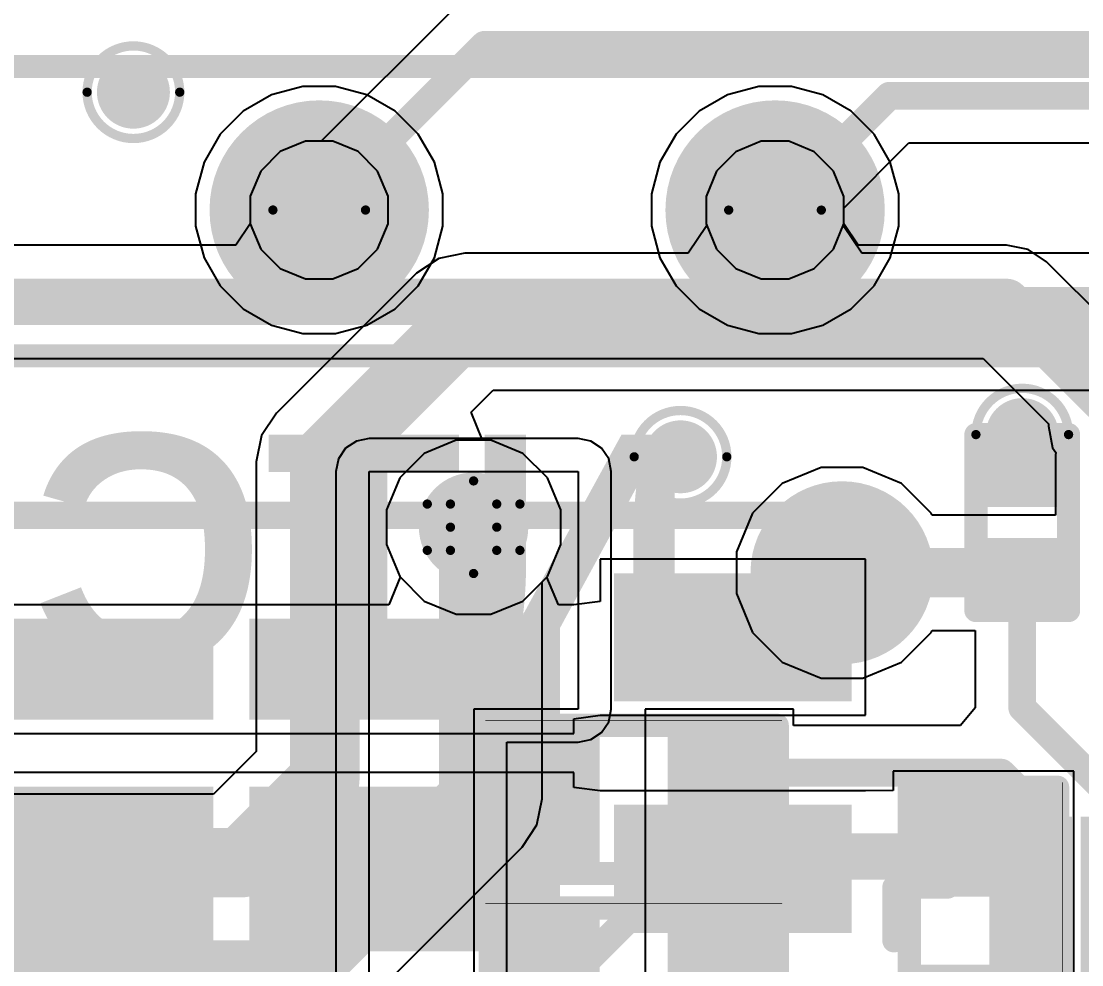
# Model space of a CAD drawing. Header units: inches. Extents: x -10 to 344, y -7 to 75.
# Drawn here: x 46.62 to 52.44, y 10.62 to 15.79 of the extents above; entities that cross this region are included whole.
import ezdxf

# ---------------------------------------------------------------- set-up
doc = ezdxf.new("R2010")
doc.units = ezdxf.units.IN
for name, color, linetype in [('Bottom Layer', 5, 'Continuous'), ('Bottom Overlay', 54, 'Continuous'), ('Bottom Paste', 16, 'Continuous'), ('Bottom Solder', 6, 'Continuous'), ('Drill Drawing', 1, 'Continuous'), ('Mid Layer 1', 16, 'Continuous'), ('Mid Layer 2', 76, 'Continuous'), ('Top Layer', 1, 'Continuous'), ('Top Overlay', 2, 'Continuous'), ('Top Paste', 8, 'Continuous'), ('Top Solder', 216, 'Continuous'), ('Via Holes', 16, 'Continuous')]:
    doc.layers.add(name, color=color, linetype=linetype)
doc.styles.add('Arial_Bold', font='', dxfattribs={"height": 0.2})
doc.styles.get('Arial_Bold').set_extended_font_data('Arial', bold=True)

# ---------------------------------------------------------------- blocks, each defined once
blk = doc.blocks.new('R___0402_B_16')
at = {"layer": 'Bottom Layer'}
for points in [[(-0.2413, 0.3175), (-0.2413, -0.3175), (-0.6985, -0.3175), (-0.6985, 0.3175)], [(0.6985, 0.3175), (0.6985, -0.3175), (0.2413, -0.3175), (0.2413, 0.3175)]]:
    blk.add_hatch(color=5, dxfattribs=at).paths.add_polyline_path(points)
at = {"layer": 'Bottom Paste'}
for points in [[(-0.2413, 0.3175), (-0.2413, -0.3175), (-0.6985, -0.3175), (-0.6985, 0.3175)], [(0.6985, 0.3175), (0.6985, -0.3175), (0.2413, -0.3175), (0.2413, 0.3175)]]:
    blk.add_hatch(color=16, dxfattribs=at).paths.add_polyline_path(points)
at = {"layer": 'Bottom Solder'}
for points in [[(-0.1863, 0.3725), (-0.1863, -0.3725), (-0.7535, -0.3725), (-0.7535, 0.3725)], [(0.7535, 0.3725), (0.7535, -0.3725), (0.1863, -0.3725), (0.1863, 0.3725)]]:
    blk.add_hatch(color=6, dxfattribs=at).paths.add_polyline_path(points)
at = {"layer": 'Bottom Overlay'}
for points, const_width in [([(-0.7874, -0.4064), (-0.7874, 0.4064)], 0.127), ([(-0.7874, 0.4064), (0.7874, 0.4064)], 0.127), ([(0.7874, -0.4064), (0.7874, 0.4064)], 0.127), ([(-0.8128, 0.4318), (0.8128, 0.4318)], 0.00323), ([(-0.7874, -0.4064), (0.7874, -0.4064)], 0.127)]:
    blk.add_lwpolyline(points, dxfattribs=dict(at, const_width=const_width))
for points, const_width in [([(-0.8191, 0.4064, 1), (-0.7556, 0.4064, 1)], 0.0635), ([(-0.8191, 0.4064, 1), (-0.7556, 0.4064, 1)], 0.0635), ([(0.7556, 0.4064, 1), (0.8191, 0.4064, 1)], 0.0635), ([(0.7556, 0.4064, 1), (0.8191, 0.4064, 1)], 0.0635), ([(-0.8136, 0.4318, 1), (-0.812, 0.4318, 1)], 0.00161), ([(0.812, 0.4318, 1), (0.8136, 0.4318, 1)], 0.00161), ([(-0.8191, -0.4064, 1), (-0.7556, -0.4064, 1)], 0.0635), ([(-0.8191, -0.4064, 1), (-0.7556, -0.4064, 1)], 0.0635), ([(0.7556, -0.4064, 1), (0.8191, -0.4064, 1)], 0.0635), ([(0.7556, -0.4064, 1), (0.8191, -0.4064, 1)], 0.0635)]:
    blk.add_lwpolyline(points, format="xyb", close=True, dxfattribs=dict(at, const_width=const_width))
blk = doc.blocks.new('P____4_P___21')
at = {"layer": 'Top Layer'}
h = blk.add_hatch(color=1, dxfattribs=at)
edge = h.paths.add_edge_path()
edge.add_arc((-1.25, 0), 0.5, 0, 360)
h = blk.add_hatch(color=1, dxfattribs=at)
edge = h.paths.add_edge_path()
edge.add_arc((1.25, 0), 0.5, 0, 360)
at = {"layer": 'Top Paste'}
h = blk.add_hatch(color=8, dxfattribs=at)
edge = h.paths.add_edge_path()
edge.add_arc((-1.25, 0), 0.5, 0, 360)
h = blk.add_hatch(color=8, dxfattribs=at)
edge = h.paths.add_edge_path()
edge.add_arc((1.25, 0), 0.5, 0, 360)
at = {"layer": 'Top Solder'}
h = blk.add_hatch(color=216, dxfattribs=at)
edge = h.paths.add_edge_path()
edge.add_arc((-1.25, 0), 0.6016, 0, 360)
h = blk.add_hatch(color=216, dxfattribs=at)
edge = h.paths.add_edge_path()
edge.add_arc((1.25, 0), 0.6016, 0, 360)
at = {"layer": 'Top Overlay', "const_width": 0.127}
for points in [[(4.826, 0.8001), (-4.826, 0.8001)], [(4.826, -0.7868), (-4.826, -0.7868)]]:
    blk.add_lwpolyline(points, dxfattribs=at)
blk = doc.blocks.new('32_QFN__5_5__B_27')
at = {"layer": 'Bottom Layer'}
for points in [[(-1.625, 2.785), (-1.625, 2.085), (-1.875, 2.085), (-1.875, 2.785)], [(-1.125, 2.785), (-1.125, 2.085), (-1.375, 2.085), (-1.375, 2.785)], [(-0.625, 2.785), (-0.625, 2.085), (-0.875, 2.085), (-0.875, 2.785)], [(-0.125, 2.785), (-0.125, 2.085), (-0.375, 2.085), (-0.375, 2.785)], [(0.375, 2.785), (0.375, 2.085), (0.125, 2.085), (0.125, 2.785)], [(0.875, 2.785), (0.875, 2.085), (0.625, 2.085), (0.625, 2.785)], [(1.375, 2.785), (1.375, 2.085), (1.125, 2.085), (1.125, 2.785)], [(1.875, 2.785), (1.875, 2.085), (1.625, 2.085), (1.625, 2.785)], [(-2.785, 1.875), (-2.085, 1.875), (-2.085, 1.625), (-2.785, 1.625)], [(2.085, 1.875), (2.785, 1.875), (2.785, 1.625), (2.085, 1.625)], [(-1.725, 1.725), (1.725, 1.725), (1.725, -1.725), (-1.725, -1.725)], [(-2.785, 1.375), (-2.085, 1.375), (-2.085, 1.125), (-2.785, 1.125)], [(2.085, 1.375), (2.785, 1.375), (2.785, 1.125), (2.085, 1.125)], [(-2.785, 0.875), (-2.085, 0.875), (-2.085, 0.625), (-2.785, 0.625)], [(2.085, 0.875), (2.785, 0.875), (2.785, 0.625), (2.085, 0.625)], [(-2.785, 0.375), (-2.085, 0.375), (-2.085, 0.125), (-2.785, 0.125)], [(2.085, 0.375), (2.785, 0.375), (2.785, 0.125), (2.085, 0.125)], [(-2.785, -0.125), (-2.085, -0.125), (-2.085, -0.375), (-2.785, -0.375)], [(2.085, -0.125), (2.785, -0.125), (2.785, -0.375), (2.085, -0.375)], [(-2.785, -0.625), (-2.085, -0.625), (-2.085, -0.875), (-2.785, -0.875)], [(2.085, -0.625), (2.785, -0.625), (2.785, -0.875), (2.085, -0.875)], [(-2.785, -1.125), (-2.085, -1.125), (-2.085, -1.375), (-2.785, -1.375)], [(2.085, -1.125), (2.785, -1.125), (2.785, -1.375), (2.085, -1.375)], [(-2.785, -1.625), (-2.085, -1.625), (-2.085, -1.875), (-2.785, -1.875)], [(2.085, -1.625), (2.785, -1.625), (2.785, -1.875), (2.085, -1.875)], [(-1.625, -2.085), (-1.625, -2.785), (-1.875, -2.785), (-1.875, -2.085)], [(-1.125, -2.085), (-1.125, -2.785), (-1.375, -2.785), (-1.375, -2.085)], [(-0.625, -2.085), (-0.625, -2.785), (-0.875, -2.785), (-0.875, -2.085)], [(-0.125, -2.085), (-0.125, -2.785), (-0.375, -2.785), (-0.375, -2.085)], [(0.375, -2.085), (0.375, -2.785), (0.125, -2.785), (0.125, -2.085)], [(0.875, -2.085), (0.875, -2.785), (0.625, -2.785), (0.625, -2.085)], [(1.375, -2.085), (1.375, -2.785), (1.125, -2.785), (1.125, -2.085)], [(1.875, -2.085), (1.875, -2.785), (1.625, -2.785), (1.625, -2.085)]]:
    blk.add_hatch(color=5, dxfattribs=at).paths.add_polyline_path(points)
at = {"layer": 'Bottom Paste'}
for points in [[(-1.625, 2.785), (-1.625, 2.085), (-1.875, 2.085), (-1.875, 2.785)], [(-1.125, 2.785), (-1.125, 2.085), (-1.375, 2.085), (-1.375, 2.785)], [(-0.625, 2.785), (-0.625, 2.085), (-0.875, 2.085), (-0.875, 2.785)], [(-0.125, 2.785), (-0.125, 2.085), (-0.375, 2.085), (-0.375, 2.785)], [(0.375, 2.785), (0.375, 2.085), (0.125, 2.085), (0.125, 2.785)], [(0.875, 2.785), (0.875, 2.085), (0.625, 2.085), (0.625, 2.785)], [(1.375, 2.785), (1.375, 2.085), (1.125, 2.085), (1.125, 2.785)], [(1.875, 2.785), (1.875, 2.085), (1.625, 2.085), (1.625, 2.785)], [(-2.785, 1.875), (-2.085, 1.875), (-2.085, 1.625), (-2.785, 1.625)], [(2.085, 1.875), (2.785, 1.875), (2.785, 1.625), (2.085, 1.625)], [(-2.785, 1.375), (-2.085, 1.375), (-2.085, 1.125), (-2.785, 1.125)], [(2.085, 1.375), (2.785, 1.375), (2.785, 1.125), (2.085, 1.125)], [(-2.785, 0.875), (-2.085, 0.875), (-2.085, 0.625), (-2.785, 0.625)], [(2.085, 0.875), (2.785, 0.875), (2.785, 0.625), (2.085, 0.625)], [(-2.785, 0.375), (-2.085, 0.375), (-2.085, 0.125), (-2.785, 0.125)], [(2.085, 0.375), (2.785, 0.375), (2.785, 0.125), (2.085, 0.125)], [(-2.785, -0.125), (-2.085, -0.125), (-2.085, -0.375), (-2.785, -0.375)], [(2.085, -0.125), (2.785, -0.125), (2.785, -0.375), (2.085, -0.375)], [(-2.785, -0.625), (-2.085, -0.625), (-2.085, -0.875), (-2.785, -0.875)], [(2.085, -0.625), (2.785, -0.625), (2.785, -0.875), (2.085, -0.875)], [(-2.785, -1.125), (-2.085, -1.125), (-2.085, -1.375), (-2.785, -1.375)], [(2.085, -1.125), (2.785, -1.125), (2.785, -1.375), (2.085, -1.375)], [(-2.785, -1.625), (-2.085, -1.625), (-2.085, -1.875), (-2.785, -1.875)], [(2.085, -1.625), (2.785, -1.625), (2.785, -1.875), (2.085, -1.875)], [(-1.625, -2.085), (-1.625, -2.785), (-1.875, -2.785), (-1.875, -2.085)], [(-1.125, -2.085), (-1.125, -2.785), (-1.375, -2.785), (-1.375, -2.085)], [(-0.625, -2.085), (-0.625, -2.785), (-0.875, -2.785), (-0.875, -2.085)], [(-0.125, -2.085), (-0.125, -2.785), (-0.375, -2.785), (-0.375, -2.085)], [(0.375, -2.085), (0.375, -2.785), (0.125, -2.785), (0.125, -2.085)], [(0.875, -2.085), (0.875, -2.785), (0.625, -2.785), (0.625, -2.085)], [(1.375, -2.085), (1.375, -2.785), (1.125, -2.785), (1.125, -2.085)], [(1.875, -2.085), (1.875, -2.785), (1.625, -2.785), (1.625, -2.085)]]:
    blk.add_hatch(color=16, dxfattribs=at).paths.add_polyline_path(points)
at = {"layer": 'Bottom Solder'}
for points in [[(-1.5234, 2.8866), (-1.5234, 1.9834), (-1.9766, 1.9834), (-1.9766, 2.8866)], [(-1.0234, 2.8866), (-1.0234, 1.9834), (-1.4766, 1.9834), (-1.4766, 2.8866)], [(-0.5234, 2.8866), (-0.5234, 1.9834), (-0.9766, 1.9834), (-0.9766, 2.8866)], [(-0.0234, 2.8866), (-0.0234, 1.9834), (-0.4766, 1.9834), (-0.4766, 2.8866)], [(0.4766, 2.8866), (0.4766, 1.9834), (0.0234, 1.9834), (0.0234, 2.8866)], [(0.9766, 2.8866), (0.9766, 1.9834), (0.5234, 1.9834), (0.5234, 2.8866)], [(1.4766, 2.8866), (1.4766, 1.9834), (1.0234, 1.9834), (1.0234, 2.8866)], [(1.9766, 2.8866), (1.9766, 1.9834), (1.5234, 1.9834), (1.5234, 2.8866)], [(-2.8866, 1.9766), (-1.9834, 1.9766), (-1.9834, 1.5234), (-2.8866, 1.5234)], [(1.9834, 1.9766), (2.8866, 1.9766), (2.8866, 1.5234), (1.9834, 1.5234)], [(-1.8266, 1.8266), (1.8266, 1.8266), (1.8266, -1.8266), (-1.8266, -1.8266)], [(-2.8866, 1.4766), (-1.9834, 1.4766), (-1.9834, 1.0234), (-2.8866, 1.0234)], [(1.9834, 1.4766), (2.8866, 1.4766), (2.8866, 1.0234), (1.9834, 1.0234)], [(-2.8866, 0.9766), (-1.9834, 0.9766), (-1.9834, 0.5234), (-2.8866, 0.5234)], [(1.9834, 0.9766), (2.8866, 0.9766), (2.8866, 0.5234), (1.9834, 0.5234)], [(-2.8866, 0.4766), (-1.9834, 0.4766), (-1.9834, 0.0234), (-2.8866, 0.0234)], [(1.9834, 0.4766), (2.8866, 0.4766), (2.8866, 0.0234), (1.9834, 0.0234)], [(-2.8866, -0.0234), (-1.9834, -0.0234), (-1.9834, -0.4766), (-2.8866, -0.4766)], [(1.9834, -0.0234), (2.8866, -0.0234), (2.8866, -0.4766), (1.9834, -0.4766)], [(-2.8866, -0.5234), (-1.9834, -0.5234), (-1.9834, -0.9766), (-2.8866, -0.9766)], [(1.9834, -0.5234), (2.8866, -0.5234), (2.8866, -0.9766), (1.9834, -0.9766)], [(-2.8866, -1.0234), (-1.9834, -1.0234), (-1.9834, -1.4766), (-2.8866, -1.4766)], [(1.9834, -1.0234), (2.8866, -1.0234), (2.8866, -1.4766), (1.9834, -1.4766)], [(-2.8866, -1.5234), (-1.9834, -1.5234), (-1.9834, -1.9766), (-2.8866, -1.9766)], [(1.9834, -1.5234), (2.8866, -1.5234), (2.8866, -1.9766), (1.9834, -1.9766)], [(-1.5234, -1.9834), (-1.5234, -2.8866), (-1.9766, -2.8866), (-1.9766, -1.9834)], [(-1.0234, -1.9834), (-1.0234, -2.8866), (-1.4766, -2.8866), (-1.4766, -1.9834)], [(-0.5234, -1.9834), (-0.5234, -2.8866), (-0.9766, -2.8866), (-0.9766, -1.9834)], [(-0.0234, -1.9834), (-0.0234, -2.8866), (-0.4766, -2.8866), (-0.4766, -1.9834)], [(0.4766, -1.9834), (0.4766, -2.8866), (0.0234, -2.8866), (0.0234, -1.9834)], [(0.9766, -1.9834), (0.9766, -2.8866), (0.5234, -2.8866), (0.5234, -1.9834)], [(1.4766, -1.9834), (1.4766, -2.8866), (1.0234, -2.8866), (1.0234, -1.9834)], [(1.9766, -1.9834), (1.9766, -2.8866), (1.5234, -2.8866), (1.5234, -1.9834)]]:
    blk.add_hatch(color=6, dxfattribs=at).paths.add_polyline_path(points)
at = {"layer": 'Bottom Overlay', "const_width": 0.127}
for points in [[(-2.5, 2.5), (-2.205, 2.5)], [(-2.5, 2.5), (-2.5, 2.205)], [(2.205, 2.5), (2.5, 2.5)], [(2.5, 2.5), (2.5, 2.205)], [(-3.1716, -1.623), (-3.0446, -1.75)], [(-3.1716, -1.623), (-3.1716, -1.877)], [(-3.0446, -1.75), (-3.1716, -1.877)], [(-2.5, -2.205), (-2.5, -2.5)], [(2.5, -2.205), (2.5, -2.5)], [(-2.5, -2.5), (-2.205, -2.5)], [(2.205, -2.5), (2.5, -2.5)]]:
    blk.add_lwpolyline(points, dxfattribs=at)
at = {"layer": 'Bottom Overlay', "const_width": 0.0635}
for points in [[(-2.5318, 2.5, 1), (-2.4683, 2.5, 1)], [(-2.5318, 2.5, 1), (-2.4683, 2.5, 1)], [(-2.2367, 2.5, 1), (-2.1732, 2.5, 1)], [(2.1732, 2.5, 1), (2.2367, 2.5, 1)], [(2.4683, 2.5, 1), (2.5318, 2.5, 1)], [(2.4683, 2.5, 1), (2.5318, 2.5, 1)], [(-2.5318, 2.205, 1), (-2.4683, 2.205, 1)], [(2.4683, 2.205, 1), (2.5318, 2.205, 1)], [(-3.2033, -1.623, 1), (-3.1398, -1.623, 1)], [(-3.2033, -1.623, 1), (-3.1398, -1.623, 1)], [(-3.0763, -1.75, 1), (-3.0128, -1.75, 1)], [(-3.0763, -1.75, 1), (-3.0128, -1.75, 1)], [(-3.2033, -1.877, 1), (-3.1398, -1.877, 1)], [(-3.2033, -1.877, 1), (-3.1398, -1.877, 1)], [(-2.5318, -2.205, 1), (-2.4683, -2.205, 1)], [(2.4683, -2.205, 1), (2.5318, -2.205, 1)], [(-2.5318, -2.5, 1), (-2.4683, -2.5, 1)], [(-2.5318, -2.5, 1), (-2.4683, -2.5, 1)], [(-2.2367, -2.5, 1), (-2.1732, -2.5, 1)], [(2.1732, -2.5, 1), (2.2367, -2.5, 1)], [(2.4683, -2.5, 1), (2.5318, -2.5, 1)], [(2.4683, -2.5, 1), (2.5318, -2.5, 1)]]:
    blk.add_lwpolyline(points, format="xyb", close=True, dxfattribs=at)
blk = doc.blocks.new('MFFX_29')
at = {"layer": 'Top Layer'}
for points in [[(-1.6999, -0.285), (-0.1999, -0.285), (-0.1999, -0.985), (-1.6999, -0.985)], [(0.2001, -0.285), (1.7001, -0.285), (1.7001, -0.985), (0.2001, -0.985)], [(-3.3, -0.885), (-3.3, -0.385), (-2.2, -0.385), (-2.2, -0.885)], [(-1.6999, -1.555), (-0.1999, -1.555), (-0.1999, -1.905), (-1.6999, -1.905)], [(0.2001, -1.555), (1.7001, -1.555), (1.7001, -1.905), (0.2001, -1.905)], [(-3.3, -2.155), (-3.3, -1.655), (-2.2, -1.655), (-2.2, -2.155)]]:
    blk.add_hatch(color=1, dxfattribs=at).paths.add_polyline_path(points)
at = {"layer": 'Top Solder'}
for points in [[(-1.8015, -0.1834), (-0.0983, -0.1834), (-0.0983, -1.0866), (-1.8015, -1.0866)], [(0.0985, -0.1834), (1.8017, -0.1834), (1.8017, -1.0866), (0.0985, -1.0866)], [(-3.4016, -0.9866), (-3.4016, -0.2834), (-2.0984, -0.2834), (-2.0984, -0.9866)], [(-1.8015, -1.4534), (-0.0983, -1.4534), (-0.0983, -2.0066), (-1.8015, -2.0066)], [(0.0985, -1.4534), (1.8017, -1.4534), (1.8017, -2.0066), (0.0985, -2.0066)], [(-3.4016, -2.2566), (-3.4016, -1.5534), (-2.0984, -1.5534), (-2.0984, -2.2566)]]:
    blk.add_hatch(color=216, dxfattribs=at).paths.add_polyline_path(points)
at = {"layer": 'Top Overlay', "const_width": 0.15}
blk.add_lwpolyline([(2.27, -2.575), (-3.075, -2.575)], dxfattribs=at)
at = {"layer": 'Top Overlay', "const_width": 0.075}
blk.add_lwpolyline([(-3.1125, -2.575, 1), (-3.0375, -2.575, 1)], format="xyb", close=True, dxfattribs=at)
blk = doc.blocks.new('T____________0_5___B_44')
at = {"layer": 'Bottom Layer'}
h = blk.add_hatch(color=5, dxfattribs=at)
edge = h.paths.add_edge_path()
edge.add_arc((0, 0), 0.4, 0, 360)
at = {"layer": 'Bottom Paste'}
h = blk.add_hatch(color=16, dxfattribs=at)
edge = h.paths.add_edge_path()
edge.add_arc((0, 0), 0.4, 0, 360)
at = {"layer": 'Bottom Solder'}
h = blk.add_hatch(color=6, dxfattribs=at)
edge = h.paths.add_edge_path()
edge.add_arc((0, 0), 0.5016, 0, 360)
blk = doc.blocks.new('S______B______0402_45')
at = {"layer": 'Top Layer'}
for points in [[(-0.6985, -0.3175), (-0.6985, 0.3175), (-0.2413, 0.3175), (-0.2413, -0.3175)], [(0.2413, -0.3175), (0.2413, 0.3175), (0.6985, 0.3175), (0.6985, -0.3175)]]:
    blk.add_hatch(color=1, dxfattribs=at).paths.add_polyline_path(points)
at = {"layer": 'Top Paste'}
for points in [[(-0.6985, -0.3175), (-0.6985, 0.3175), (-0.2413, 0.3175), (-0.2413, -0.3175)], [(0.2413, -0.3175), (0.2413, 0.3175), (0.6985, 0.3175), (0.6985, -0.3175)]]:
    blk.add_hatch(color=8, dxfattribs=at).paths.add_polyline_path(points)
at = {"layer": 'Top Solder'}
for points in [[(-0.7535, -0.3725), (-0.7535, 0.3725), (-0.1863, 0.3725), (-0.1863, -0.3725)], [(0.1863, -0.3725), (0.1863, 0.3725), (0.7535, 0.3725), (0.7535, -0.3725)]]:
    blk.add_hatch(color=216, dxfattribs=at).paths.add_polyline_path(points)
at = {"layer": 'Top Overlay'}
for points, const_width in [([(-0.7874, 0.4064), (0.7874, 0.4064)], 0.127), ([(-0.7874, 0.4064), (-0.7874, -0.4064)], 0.127), ([(0.7874, 0.4064), (0.7874, -0.4064)], 0.127), ([(-0.7874, -0.4064), (0.7874, -0.4064)], 0.127), ([(-0.8128, -0.4318), (0.8128, -0.4318)], 0.00323)]:
    blk.add_lwpolyline(points, dxfattribs=dict(at, const_width=const_width))
for points, const_width in [([(-0.8191, 0.4064, 1), (-0.7556, 0.4064, 1)], 0.0635), ([(-0.8191, 0.4064, 1), (-0.7556, 0.4064, 1)], 0.0635), ([(0.7556, 0.4064, 1), (0.8191, 0.4064, 1)], 0.0635), ([(0.7556, 0.4064, 1), (0.8191, 0.4064, 1)], 0.0635), ([(-0.8191, -0.4064, 1), (-0.7556, -0.4064, 1)], 0.0635), ([(-0.8191, -0.4064, 1), (-0.7556, -0.4064, 1)], 0.0635), ([(0.7556, -0.4064, 1), (0.8191, -0.4064, 1)], 0.0635), ([(0.7556, -0.4064, 1), (0.8191, -0.4064, 1)], 0.0635), ([(-0.8136, -0.4318, 1), (-0.812, -0.4318, 1)], 0.00161), ([(0.812, -0.4318, 1), (0.8136, -0.4318, 1)], 0.00161)]:
    blk.add_lwpolyline(points, format="xyb", close=True, dxfattribs=dict(at, const_width=const_width))
blk = doc.blocks.new('R___0402_B_49')
at = {"layer": 'Bottom Layer'}
for points in [[(-0.2413, 0.3175), (-0.2413, -0.3175), (-0.6985, -0.3175), (-0.6985, 0.3175)], [(0.6985, 0.3175), (0.6985, -0.3175), (0.2413, -0.3175), (0.2413, 0.3175)]]:
    blk.add_hatch(color=5, dxfattribs=at).paths.add_polyline_path(points)
at = {"layer": 'Bottom Paste'}
for points in [[(-0.2413, 0.3175), (-0.2413, -0.3175), (-0.6985, -0.3175), (-0.6985, 0.3175)], [(0.6985, 0.3175), (0.6985, -0.3175), (0.2413, -0.3175), (0.2413, 0.3175)]]:
    blk.add_hatch(color=16, dxfattribs=at).paths.add_polyline_path(points)
at = {"layer": 'Bottom Solder'}
for points in [[(-0.1863, 0.3725), (-0.1863, -0.3725), (-0.7535, -0.3725), (-0.7535, 0.3725)], [(0.7535, 0.3725), (0.7535, -0.3725), (0.1863, -0.3725), (0.1863, 0.3725)]]:
    blk.add_hatch(color=6, dxfattribs=at).paths.add_polyline_path(points)
at = {"layer": 'Bottom Overlay'}
for points, const_width in [([(-0.7874, -0.4064), (-0.7874, 0.4064)], 0.127), ([(-0.7874, 0.4064), (0.7874, 0.4064)], 0.127), ([(0.7874, -0.4064), (0.7874, 0.4064)], 0.127), ([(-0.8128, 0.4318), (0.8128, 0.4318)], 0.00323), ([(-0.7874, -0.4064), (0.7874, -0.4064)], 0.127)]:
    blk.add_lwpolyline(points, dxfattribs=dict(at, const_width=const_width))
for points, const_width in [([(-0.8191, 0.4064, 1), (-0.7556, 0.4064, 1)], 0.0635), ([(-0.8191, 0.4064, 1), (-0.7556, 0.4064, 1)], 0.0635), ([(0.7556, 0.4064, 1), (0.8191, 0.4064, 1)], 0.0635), ([(0.7556, 0.4064, 1), (0.8191, 0.4064, 1)], 0.0635), ([(-0.8136, 0.4318, 1), (-0.812, 0.4318, 1)], 0.00161), ([(0.812, 0.4318, 1), (0.8136, 0.4318, 1)], 0.00161), ([(-0.8191, -0.4064, 1), (-0.7556, -0.4064, 1)], 0.0635), ([(-0.8191, -0.4064, 1), (-0.7556, -0.4064, 1)], 0.0635), ([(0.7556, -0.4064, 1), (0.8191, -0.4064, 1)], 0.0635), ([(0.7556, -0.4064, 1), (0.8191, -0.4064, 1)], 0.0635)]:
    blk.add_lwpolyline(points, format="xyb", close=True, dxfattribs=dict(at, const_width=const_width))
blk = doc.blocks.new('R___0201_B_53')
at = {"layer": 'Bottom Layer'}
for points in [[(-0.41, 0.185), (-0.14, 0.185), (-0.14, -0.185), (-0.41, -0.185)], [(0.14, 0.185), (0.41, 0.185), (0.41, -0.185), (0.14, -0.185)]]:
    blk.add_hatch(color=5, dxfattribs=at).paths.add_polyline_path(points)
at = {"layer": 'Bottom Paste'}
for points in [[(-0.41, 0.185), (-0.14, 0.185), (-0.14, -0.185), (-0.41, -0.185)], [(0.14, 0.185), (0.41, 0.185), (0.41, -0.185), (0.14, -0.185)]]:
    blk.add_hatch(color=16, dxfattribs=at).paths.add_polyline_path(points)
at = {"layer": 'Bottom Solder'}
for points in [[(-0.465, 0.24), (-0.085, 0.24), (-0.085, -0.24), (-0.465, -0.24)], [(0.085, 0.24), (0.465, 0.24), (0.465, -0.24), (0.085, -0.24)]]:
    blk.add_hatch(color=6, dxfattribs=at).paths.add_polyline_path(points)
at = {"layer": 'Bottom Overlay', "const_width": 0.127}
for points in [[(-0.4826, -0.254), (-0.4826, 0.254)], [(0.4826, 0.254), (-0.4826, 0.254)], [(0.4826, -0.254), (0.4826, 0.254)], [(0.4826, -0.254), (-0.4826, -0.254)]]:
    blk.add_lwpolyline(points, dxfattribs=at)
at = {"layer": 'Bottom Overlay', "const_width": 0.0635}
for points in [[(-0.5143, 0.254, 1), (-0.4508, 0.254, 1)], [(-0.5143, 0.254, 1), (-0.4508, 0.254, 1)], [(0.4508, 0.254, 1), (0.5143, 0.254, 1)], [(0.4508, 0.254, 1), (0.5143, 0.254, 1)], [(-0.5143, -0.254, 1), (-0.4508, -0.254, 1)], [(-0.5143, -0.254, 1), (-0.4508, -0.254, 1)], [(0.4508, -0.254, 1), (0.5143, -0.254, 1)], [(0.4508, -0.254, 1), (0.5143, -0.254, 1)]]:
    blk.add_lwpolyline(points, format="xyb", close=True, dxfattribs=at)

msp = doc.modelspace()

# ---------------------------------------------------------------- hatches: boundary and pattern name
at = {"layer": 'Bottom Layer'}
h = msp.add_hatch(color=5, dxfattribs=at)
edge = h.paths.add_edge_path()
edge.add_arc((47.2381, 15.4051), 0.2, 0, 360)
h = msp.add_hatch(color=5, dxfattribs=at)
edge = h.paths.add_edge_path()
edge.add_arc((48.2569, 14.7589), 0.2, 0, 360)
h = msp.add_hatch(color=5, dxfattribs=at)
edge = h.paths.add_edge_path()
edge.add_arc((50.7563, 14.7584), 0.2, 0, 360)
h = msp.add_hatch(color=5, dxfattribs=at)
edge = h.paths.add_edge_path()
edge.add_arc((52.1121, 13.527), 0.2, 0, 360)
h = msp.add_hatch(color=5, dxfattribs=at)
edge = h.paths.add_edge_path()
edge.add_arc((50.2381, 13.4051), 0.2, 0, 360)
h = msp.add_hatch(color=5, dxfattribs=at)
edge = h.paths.add_edge_path()
edge.add_arc((49.1035, 13.019), 0.3, 0, 360)
msp.add_hatch(color=5, dxfattribs=at).paths.add_polyline_path([(51.1235, 12.6344), (52.2971, 12.6344), (52.2971, 12.9044), (51.1235, 12.9044)])
at = {"layer": 'Mid Layer 1'}
h = msp.add_hatch(color=16, dxfattribs=at)
edge = h.paths.add_edge_path()
edge.add_arc((47.2381, 15.4051), 0.2, 0, 360)
h = msp.add_hatch(color=16, dxfattribs=at)
edge = h.paths.add_edge_path()
edge.add_arc((48.2569, 14.7589), 0.2, 0, 360)
h = msp.add_hatch(color=16, dxfattribs=at)
edge = h.paths.add_edge_path()
edge.add_arc((50.7563, 14.7584), 0.2, 0, 360)
h = msp.add_hatch(color=16, dxfattribs=at)
edge = h.paths.add_edge_path()
edge.add_arc((52.1121, 13.527), 0.2, 0, 360)
h = msp.add_hatch(color=16, dxfattribs=at)
edge = h.paths.add_edge_path()
edge.add_arc((50.2381, 13.4051), 0.2, 0, 360)
h = msp.add_hatch(color=16, dxfattribs=at)
edge = h.paths.add_edge_path()
edge.add_arc((49.1035, 13.019), 0.3, 0, 360)
at = {"layer": 'Mid Layer 2'}
h = msp.add_hatch(color=76, dxfattribs=at)
edge = h.paths.add_edge_path()
edge.add_arc((47.2381, 15.4051), 0.2, 0, 360)
h = msp.add_hatch(color=76, dxfattribs=at)
edge = h.paths.add_edge_path()
edge.add_arc((48.2569, 14.7589), 0.2, 0, 360)
h = msp.add_hatch(color=76, dxfattribs=at)
edge = h.paths.add_edge_path()
edge.add_arc((50.7563, 14.7584), 0.2, 0, 360)
h = msp.add_hatch(color=76, dxfattribs=at)
edge = h.paths.add_edge_path()
edge.add_arc((52.1121, 13.527), 0.2, 0, 360)
h = msp.add_hatch(color=76, dxfattribs=at)
edge = h.paths.add_edge_path()
edge.add_arc((50.2381, 13.4051), 0.2, 0, 360)
h = msp.add_hatch(color=76, dxfattribs=at)
edge = h.paths.add_edge_path()
edge.add_arc((49.1035, 13.019), 0.3, 0, 360)
at = {"layer": 'Top Layer'}
h = msp.add_hatch(color=1, dxfattribs=at)
edge = h.paths.add_edge_path()
edge.add_arc((47.2381, 15.4051), 0.2, 0, 360)
h = msp.add_hatch(color=1, dxfattribs=at)
edge = h.paths.add_edge_path()
edge.add_arc((48.2569, 14.7589), 0.2, 0, 360)
h = msp.add_hatch(color=1, dxfattribs=at)
edge = h.paths.add_edge_path()
edge.add_arc((50.7563, 14.7584), 0.2, 0, 360)
h = msp.add_hatch(color=1, dxfattribs=at)
edge = h.paths.add_edge_path()
edge.add_arc((52.1121, 13.527), 0.2, 0, 360)
h = msp.add_hatch(color=1, dxfattribs=at)
edge = h.paths.add_edge_path()
edge.add_arc((50.2381, 13.4051), 0.2, 0, 360)
h = msp.add_hatch(color=1, dxfattribs=at)
edge = h.paths.add_edge_path()
edge.add_arc((49.1035, 13.019), 0.3, 0, 360)
at = {"layer": 'Via Holes'}
h = msp.add_hatch(color=7, dxfattribs=at)
edge = h.paths.add_edge_path()
edge.add_arc((47.2381, 15.4051), 0.1, 0, 360)
h = msp.add_hatch(color=7, dxfattribs=at)
edge = h.paths.add_edge_path()
edge.add_arc((48.2569, 14.7589), 0.1, 0, 360)
h = msp.add_hatch(color=7, dxfattribs=at)
edge = h.paths.add_edge_path()
edge.add_arc((50.7563, 14.7584), 0.1, 0, 360)
h = msp.add_hatch(color=7, dxfattribs=at)
edge = h.paths.add_edge_path()
edge.add_arc((52.1121, 13.527), 0.1, 0, 360)
h = msp.add_hatch(color=7, dxfattribs=at)
edge = h.paths.add_edge_path()
edge.add_arc((50.2381, 13.4051), 0.1, 0, 360)
h = msp.add_hatch(color=7, dxfattribs=at)
edge = h.paths.add_edge_path()
edge.add_arc((49.1035, 13.019), 0.15, 0, 360)

# ---------------------------------------------------------------- linework, layer by layer
at = {"layer": 'Bottom Layer'}
for p, q in [((48.9798, 15.848), (48.2685, 15.1367)), ((48.1818, 15.1367), (48.0429, 15.0792)), ((48.2685, 15.1367), (48.1818, 15.1367)), ((51.1341, 14.7699), (51.4908, 15.1265)), ((51.4908, 15.1265), (55.1348, 15.1265)), ((48.0429, 15.0792), (47.9366, 14.9729)), ((47.9366, 14.9729), (47.8791, 14.8341)), ((47.8791, 14.8341), (47.8791, 14.6838)), ((51.1341, 14.6832), (51.1341, 14.7699)), ((47.8791, 14.6838), (47.8002, 14.5657)), ((51.2127, 14.5657), (51.1341, 14.6832)), ((47.8002, 14.5657), (42.5288, 14.5657)), ((52.0262, 14.5657), (51.2127, 14.5657)), ((52.1451, 14.542), (52.0262, 14.5657)), ((52.246, 14.4746), (52.1451, 14.542)), ((52.7329, 13.9877), (52.246, 14.4746)), ((45.4041, 13.9441), (51.8975, 13.9441)), ((51.8975, 13.9441), (52.2553, 13.5863)), ((52.2553, 13.5863), (52.2553, 13.5727)), ((52.2553, 13.5727), (52.2789, 13.4538)), ((48.5301, 13.5051), (48.4607, 13.4913)), ((49.6768, 13.5051), (48.5301, 13.5051)), ((49.7462, 13.4913), (49.6768, 13.5051)), ((48.4019, 13.452), (48.3626, 13.3932)), ((48.4607, 13.4913), (48.4019, 13.452)), ((49.805, 13.452), (49.7462, 13.4913)), ((49.8443, 13.3932), (49.805, 13.452)), ((52.2789, 13.4538), (52.2961, 13.4282)), ((48.3626, 13.3932), (48.3488, 13.3238)), ((49.8581, 13.3238), (49.8443, 13.3932)), ((52.2961, 13.4282), (52.2936, 13.4156)), ((52.2936, 13.4156), (52.2936, 13.0857)), ((48.3488, 13.3238), (48.3488, 9.1732)), ((48.5301, 5.3846), (48.5301, 13.3238)), ((48.5301, 13.3238), (49.6768, 13.3238)), ((49.6768, 13.3238), (49.6768, 12.0213)), ((49.8581, 12.0213), (49.8581, 13.3238)), ((51.0086, 13.3472), (50.7962, 13.2592)), ((51.2384, 13.3472), (51.0086, 13.3472)), ((51.4508, 13.2592), (51.2384, 13.3472)), ((50.7962, 13.2592), (50.6337, 13.0967)), ((51.6133, 13.0967), (51.4508, 13.2592)), ((50.6337, 13.0967), (50.5457, 12.8843)), ((51.6179, 13.0857), (51.6133, 13.0967)), ((52.2936, 13.0857), (51.6179, 13.0857)), ((50.5457, 12.8843), (50.5457, 12.6545)), ((50.5457, 12.6545), (50.6337, 12.4421)), ((51.6133, 12.4421), (51.6179, 12.4531)), ((51.6179, 12.4531), (51.8531, 12.4531)), ((51.8531, 12.4531), (51.8531, 12.0285)), ((50.6337, 12.4421), (50.7962, 12.2796)), ((51.4508, 12.2796), (51.6133, 12.4421)), ((50.7962, 12.2796), (51.0086, 12.1916)), ((51.2384, 12.1916), (51.4508, 12.2796)), ((51.0086, 12.1916), (51.2384, 12.1916)), ((49.6768, 12.0213), (49.1051, 12.0213)), ((49.1051, 12.0213), (49.1051, 11.1715)), ((49.8443, 11.9519), (49.8581, 12.0213)), ((50.8577, 12.0213), (50.0449, 12.0213)), ((50.0449, 12.0213), (50.0449, 11.0307)), ((50.8577, 11.9315), (50.8577, 12.0213)), ((51.8531, 12.0285), (51.7735, 11.9315)), ((49.805, 11.8931), (49.8443, 11.9519)), ((51.7735, 11.9315), (50.8577, 11.9315)), ((49.7462, 11.8538), (49.805, 11.8931)), ((49.2864, 11.1715), (49.2864, 11.84)), ((49.2864, 11.84), (49.6768, 11.84)), ((49.6768, 11.84), (49.7462, 11.8538)), ((49.1051, 11.1715), (49.1051, 11.0307)), ((49.2864, 11.0307), (49.2864, 11.1715)), ((49.1051, 11.0307), (49.1051, 11.0307)), ((49.1051, 11.0307), (49.1051, 11.0191)), ((49.1051, 11.0191), (49.1051, 11.0191)), ((49.1051, 11.0191), (49.1051, 10.0285)), ((49.2864, 11.0306), (49.2864, 11.0307)), ((49.2864, 11.0191), (49.2864, 11.0306)), ((49.2864, 10.1589), (49.2864, 11.0191)), ((49.2864, 11.0191), (49.2864, 11.0191)), ((50.0449, 11.0307), (50.0449, 11.0307)), ((50.0449, 11.0307), (50.0449, 11.0191)), ((50.0449, 11.0191), (50.0449, 11.0191)), ((50.0449, 11.0191), (50.0449, 10.0318))]:
    msp.add_line(p, q, dxfattribs=at)
for points, const_width in [([(48.2569, 14.7589), (49.1629, 15.6649)], 0.1524), ([(49.1629, 15.6649), (55.3578, 15.6649)], 0.1524), ([(50.7563, 14.7584), (51.3835, 15.3855)], 0.1524), ([(51.3835, 15.3855), (55.242, 15.3855)], 0.1524), ([(42.0335, 14.2549), (52.0262, 14.2549)], 0.254), ([(52.0262, 14.2549), (52.5661, 13.7151)], 0.254), ([(52.1121, 13.3194), (52.1121, 13.527)], 0.1524), ([(52.1121, 12.0285), (52.1121, 12.7694)], 0.1524), ([(52.1121, 12.0285), (52.6585, 11.482)], 0.1524), ([(50.4513, 11.5328), (50.591, 11.6725)], 0.1524), ([(50.591, 11.6725), (51.9977, 11.6725)], 0.1524), ([(51.9977, 11.6725), (52.1585, 11.5117)], 0.1524), ([(50.4513, 11.526), (50.4513, 11.5328)], 0.1524), ([(52.1585, 10.9802), (52.1585, 11.5117)], 0.1524)]:
    msp.add_lwpolyline(points, dxfattribs=dict(at, const_width=const_width))
for points, const_width in [([(49.1248, 15.6649, 1), (49.201, 15.6649, 1)], 0.0762), ([(49.1248, 15.6649, 1), (49.201, 15.6649, 1)], 0.0762), ([(51.3454, 15.3855, 1), (51.4216, 15.3855, 1)], 0.0762), ([(51.3454, 15.3855, 1), (51.4216, 15.3855, 1)], 0.0762), ([(48.2188, 14.7589, 1), (48.295, 14.7589, 1)], 0.0762), ([(50.7182, 14.7584, 1), (50.7944, 14.7584, 1)], 0.0762), ([(51.9627, 14.2549, 1), (52.0897, 14.2549, 1)], 0.127), ([(51.9627, 14.2549, 1), (52.0897, 14.2549, 1)], 0.127), ([(52.074, 13.527, 1), (52.1502, 13.527, 1)], 0.0762), ([(52.074, 13.3194, 1), (52.1502, 13.3194, 1)], 0.0762), ([(52.074, 12.7694, 1), (52.1502, 12.7694, 1)], 0.0762), ([(52.074, 12.0285, 1), (52.1502, 12.0285, 1)], 0.0762), ([(52.074, 12.0285, 1), (52.1502, 12.0285, 1)], 0.0762), ([(50.5529, 11.6725, 1), (50.6291, 11.6725, 1)], 0.0762), ([(50.5529, 11.6725, 1), (50.6291, 11.6725, 1)], 0.0762), ([(51.9596, 11.6725, 1), (52.0358, 11.6725, 1)], 0.0762), ([(51.9596, 11.6725, 1), (52.0358, 11.6725, 1)], 0.0762), ([(50.4132, 11.5328, 1), (50.4894, 11.5328, 1)], 0.0762), ([(50.4132, 11.5328, 1), (50.4894, 11.5328, 1)], 0.0762), ([(50.4132, 11.526, 1), (50.4894, 11.526, 1)], 0.0762), ([(52.1204, 11.5117, 1), (52.1966, 11.5117, 1)], 0.0762), ([(52.1204, 11.5117, 1), (52.1966, 11.5117, 1)], 0.0762), ([(52.1204, 10.9802, 1), (52.1966, 10.9802, 1)], 0.0762)]:
    msp.add_lwpolyline(points, format="xyb", close=True, dxfattribs=dict(at, const_width=const_width))
at = {"layer": 'Drill Drawing'}
for points, const_width in [([(47.4921, 15.4051, 1), (46.9841, 15.4051, 1)], 0.0508), ([(46.9714, 15.4051, 1), (46.9968, 15.4051, 1)], 0.0254), ([(47.4794, 15.4051, 1), (47.5048, 15.4051, 1)], 0.0254), ([(48.5109, 14.7589, 1), (48.0029, 14.7589, 1)], 0.0508), ([(51.0103, 14.7584, 1), (50.5023, 14.7584, 1)], 0.0508), ([(47.9902, 14.7589, 1), (48.0156, 14.7589, 1)], 0.0254), ([(48.4982, 14.7589, 1), (48.5236, 14.7589, 1)], 0.0254), ([(50.4896, 14.7584, 1), (50.515, 14.7584, 1)], 0.0254), ([(50.9976, 14.7584, 1), (51.023, 14.7584, 1)], 0.0254), ([(52.3661, 13.527, 1), (51.8581, 13.527, 1)], 0.0508), ([(50.4921, 13.4051, 1), (49.9841, 13.4051, 1)], 0.0508), ([(51.8454, 13.527, 1), (51.8708, 13.527, 1)], 0.0254), ([(52.3534, 13.527, 1), (52.3788, 13.527, 1)], 0.0254), ([(49.9714, 13.4051, 1), (49.9968, 13.4051, 1)], 0.0254), ([(50.4794, 13.4051, 1), (50.5048, 13.4051, 1)], 0.0254), ([(49.0908, 13.273, 1), (49.1162, 13.273, 1)], 0.0254), ([(49.0908, 13.273, 1), (49.1162, 13.273, 1)], 0.0254), ([(48.8368, 13.146, 1), (48.8622, 13.146, 1)], 0.0254), ([(48.8368, 13.146, 1), (48.8622, 13.146, 1)], 0.0254), ([(48.9638, 13.146, 1), (48.9892, 13.146, 1)], 0.0254), ([(48.9638, 13.146, 1), (48.9892, 13.146, 1)], 0.0254), ([(49.2178, 13.146, 1), (49.2432, 13.146, 1)], 0.0254), ([(49.2178, 13.146, 1), (49.2432, 13.146, 1)], 0.0254), ([(49.3448, 13.146, 1), (49.3702, 13.146, 1)], 0.0254), ([(49.3448, 13.146, 1), (49.3702, 13.146, 1)], 0.0254), ([(48.9638, 13.019, 1), (48.9892, 13.019, 1)], 0.0254), ([(48.9638, 13.019, 1), (48.9892, 13.019, 1)], 0.0254), ([(49.2178, 13.019, 1), (49.2432, 13.019, 1)], 0.0254), ([(49.2178, 13.019, 1), (49.2432, 13.019, 1)], 0.0254), ([(48.8368, 12.892, 1), (48.8622, 12.892, 1)], 0.0254), ([(48.8368, 12.892, 1), (48.8622, 12.892, 1)], 0.0254), ([(48.9638, 12.892, 1), (48.9892, 12.892, 1)], 0.0254), ([(48.9638, 12.892, 1), (48.9892, 12.892, 1)], 0.0254), ([(49.2178, 12.892, 1), (49.2432, 12.892, 1)], 0.0254), ([(49.2178, 12.892, 1), (49.2432, 12.892, 1)], 0.0254), ([(49.3448, 12.892, 1), (49.3702, 12.892, 1)], 0.0254), ([(49.3448, 12.892, 1), (49.3702, 12.892, 1)], 0.0254), ([(49.0908, 12.765, 1), (49.1162, 12.765, 1)], 0.0254), ([(49.0908, 12.765, 1), (49.1162, 12.765, 1)], 0.0254)]:
    msp.add_lwpolyline(points, format="xyb", close=True, dxfattribs=dict(at, const_width=const_width))
at = {"layer": 'Drill Drawing', "const_width": 0.0508}
for points in [[(48.9765, 13.146), (49.1035, 13.273)], [(49.1035, 13.273), (49.2305, 13.146)], [(48.8495, 13.146), (48.9765, 13.019)], [(48.8495, 13.146), (48.9765, 13.146)], [(49.2305, 13.146), (49.3575, 13.146)], [(49.2305, 13.019), (49.3575, 13.146)], [(48.8495, 12.892), (48.9765, 13.019)], [(49.2305, 13.019), (49.3575, 12.892)], [(48.8495, 12.892), (48.9765, 12.892)], [(48.9765, 12.892), (49.1035, 12.765)], [(49.1035, 12.765), (49.2305, 12.892)], [(49.2305, 12.892), (49.3575, 12.892)]]:
    msp.add_lwpolyline(points, dxfattribs=at)
at = {"layer": 'Mid Layer 1'}
for p, q in [((48.1818, 15.1367), (48.0429, 15.0792)), ((48.332, 15.1367), (48.1818, 15.1367)), ((48.4709, 15.0792), (48.332, 15.1367)), ((50.6812, 15.1362), (50.5423, 15.0786)), ((50.8315, 15.1362), (50.6812, 15.1362)), ((50.9703, 15.0786), (50.8315, 15.1362)), ((48.0429, 15.0792), (47.9366, 14.9729)), ((48.5772, 14.9729), (48.4709, 15.0792)), ((50.5423, 15.0786), (50.436, 14.9724)), ((51.0766, 14.9724), (50.9703, 15.0786)), ((47.9366, 14.9729), (47.8791, 14.8341)), ((48.6347, 14.8341), (48.5772, 14.9729)), ((50.436, 14.9724), (50.3785, 14.8335)), ((51.1341, 14.8335), (51.0766, 14.9724)), ((47.8791, 14.8341), (47.8791, 14.6838)), ((48.6347, 14.6838), (48.6347, 14.8341)), ((50.3785, 14.8335), (50.3785, 14.6832)), ((51.1341, 14.6832), (51.1341, 14.8335)), ((47.8791, 14.6838), (47.9366, 14.5449)), ((48.5772, 14.5449), (48.6347, 14.6838)), ((50.3785, 14.6832), (50.436, 14.5443)), ((51.0766, 14.5443), (51.1341, 14.6832)), ((47.9366, 14.5449), (48.0429, 14.4386)), ((48.4709, 14.4386), (48.5772, 14.5449)), ((50.436, 14.5443), (50.5423, 14.4381)), ((50.9703, 14.4381), (51.0766, 14.5443)), ((48.0429, 14.4386), (48.1818, 14.3811)), ((48.332, 14.3811), (48.4709, 14.4386)), ((50.5423, 14.4381), (50.6812, 14.3806)), ((50.8315, 14.3806), (50.9703, 14.4381)), ((48.1818, 14.3811), (48.332, 14.3811)), ((50.6812, 14.3806), (50.8315, 14.3806)), ((49.0084, 13.4968), (48.8328, 13.4241)), ((49.1985, 13.4968), (49.0084, 13.4968)), ((49.3741, 13.4241), (49.1985, 13.4968)), ((48.8328, 13.4241), (48.6984, 13.2897)), ((49.5085, 13.2897), (49.3741, 13.4241)), ((48.6984, 13.2897), (48.6257, 13.114)), ((49.5812, 13.114), (49.5085, 13.2897)), ((48.6257, 13.114), (48.6257, 12.924)), ((49.5812, 12.924), (49.5812, 13.114)), ((48.6257, 12.924), (48.6984, 12.7484)), ((49.5085, 12.7484), (49.5812, 12.924)), ((48.6984, 12.7484), (48.8328, 12.6139)), ((49.3741, 12.6139), (49.5085, 12.7484)), ((48.8328, 12.6139), (49.0084, 12.5412)), ((49.1985, 12.5412), (49.3741, 12.6139)), ((49.0084, 12.5412), (49.1985, 12.5412))]:
    msp.add_line(p, q, dxfattribs=at)
at = {"layer": 'Mid Layer 2'}
for p, q in [((48.1818, 15.1367), (48.0429, 15.0792)), ((48.332, 15.1367), (48.1818, 15.1367)), ((48.4709, 15.0792), (48.332, 15.1367)), ((50.6812, 15.1362), (50.5423, 15.0786)), ((50.8315, 15.1362), (50.6812, 15.1362)), ((50.9703, 15.0786), (50.8315, 15.1362)), ((48.0429, 15.0792), (47.9366, 14.9729)), ((48.5772, 14.9729), (48.4709, 15.0792)), ((50.5423, 15.0786), (50.436, 14.9724)), ((51.0766, 14.9724), (50.9703, 15.0786)), ((47.9366, 14.9729), (47.8791, 14.8341)), ((48.6347, 14.8341), (48.5772, 14.9729)), ((50.436, 14.9724), (50.3785, 14.8335)), ((51.1341, 14.8335), (51.0766, 14.9724)), ((47.8791, 14.8341), (47.8791, 14.6838)), ((48.6347, 14.6838), (48.6347, 14.8341)), ((50.3785, 14.8335), (50.3785, 14.6832)), ((51.1341, 14.6832), (51.1341, 14.8335)), ((47.8791, 14.6838), (47.9366, 14.5449)), ((48.5772, 14.5449), (48.6347, 14.6838)), ((50.382, 14.6748), (50.2802, 14.5224)), ((50.3785, 14.6832), (50.382, 14.6748)), ((51.1307, 14.6748), (51.1341, 14.6832)), ((51.2325, 14.5224), (51.1307, 14.6748)), ((47.9366, 14.5449), (48.0429, 14.4386)), ((48.4709, 14.4386), (48.5772, 14.5449)), ((48.9124, 14.4938), (48.7905, 14.4124)), ((49.0561, 14.5224), (48.9124, 14.4938)), ((50.2802, 14.5224), (49.0561, 14.5224)), ((56.0126, 14.5224), (51.2325, 14.5224)), ((48.0429, 14.4386), (48.1818, 14.3811)), ((48.332, 14.3811), (48.4709, 14.4386)), ((48.7905, 14.4124), (48.022, 13.6439)), ((48.1818, 14.3811), (48.332, 14.3811)), ((49.0894, 13.6492), (49.2116, 13.7714)), ((49.2116, 13.7714), (52.5498, 13.7714)), ((48.022, 13.6439), (47.9406, 13.522)), ((49.1526, 13.4968), (49.0894, 13.6492)), ((47.9406, 13.522), (47.912, 13.3783)), ((49.1985, 13.4968), (49.1526, 13.4968)), ((49.3741, 13.4241), (49.1985, 13.4968)), ((47.912, 13.3783), (47.912, 11.7894)), ((49.5085, 13.2897), (49.3741, 13.4241)), ((49.5812, 13.114), (49.5085, 13.2897)), ((49.5812, 12.924), (49.5812, 13.114)), ((49.5085, 12.7484), (49.5812, 12.924)), ((49.479, 12.7188), (49.5085, 12.7484)), ((49.479, 11.5293), (49.479, 12.7188)), ((47.912, 11.7894), (47.6773, 11.5546)), ((47.6773, 11.5546), (44.775, 11.5546)), ((49.4504, 11.3856), (49.479, 11.5293)), ((49.369, 11.2638), (49.4504, 11.3856)), ((48.5712, 10.466), (49.369, 11.2638))]:
    msp.add_line(p, q, dxfattribs=at)
at = {"layer": 'Mid Layer 2', "const_width": 0.381}
for points in [[(48.2875, 13.3783), (49.0561, 14.1469)], [(49.0561, 14.1469), (56.0126, 14.1469)], [(48.2875, 11.6338), (48.2875, 13.3783)], [(49.1035, 11.5293), (49.1035, 13.019)], [(47.8328, 11.1791), (48.2875, 11.6338)], [(48.1369, 10.5628), (49.1035, 11.5293)], [(35.7131, 11.1791), (47.8328, 11.1791)], [(35.9351, 10.5628), (48.1369, 10.5628)]]:
    msp.add_lwpolyline(points, dxfattribs=at)
at = {"layer": 'Mid Layer 2', "const_width": 0.1905}
for points in [[(48.9608, 14.1469, 1), (49.1513, 14.1469, 1)], [(48.9608, 14.1469, 1), (49.1513, 14.1469, 1)], [(48.1922, 13.3783, 1), (48.3827, 13.3783, 1)], [(48.1922, 13.3783, 1), (48.3827, 13.3783, 1)], [(49.0082, 13.019, 1), (49.1987, 13.019, 1)], [(48.1922, 11.6338, 1), (48.3827, 11.6338, 1)], [(48.1922, 11.6338, 1), (48.3827, 11.6338, 1)], [(49.0082, 11.5293, 1), (49.1987, 11.5293, 1)], [(49.0082, 11.5293, 1), (49.1987, 11.5293, 1)], [(47.7375, 11.1791, 1), (47.928, 11.1791, 1)], [(47.7375, 11.1791, 1), (47.928, 11.1791, 1)], [(48.0416, 10.5628, 1), (48.2321, 10.5628, 1)], [(48.0416, 10.5628, 1), (48.2321, 10.5628, 1)]]:
    msp.add_lwpolyline(points, format="xyb", close=True, dxfattribs=at)
at = {"layer": 'Top Layer'}
for p, q in [((48.1677, 15.4367), (47.9953, 15.3905)), ((48.3461, 15.4367), (48.1677, 15.4367)), ((48.5185, 15.3905), (48.3461, 15.4367)), ((50.6677, 15.4367), (50.4953, 15.3905)), ((50.8461, 15.4367), (50.6677, 15.4367)), ((51.0185, 15.3905), (50.8461, 15.4367)), ((47.9953, 15.3905), (47.8407, 15.3013)), ((48.6731, 15.3013), (48.5185, 15.3905)), ((50.4953, 15.3905), (50.3407, 15.3013)), ((51.1731, 15.3013), (51.0185, 15.3905)), ((47.8407, 15.3013), (47.7145, 15.1751)), ((48.7993, 15.1751), (48.6731, 15.3013)), ((50.3407, 15.3013), (50.2145, 15.1751)), ((51.2993, 15.1751), (51.1731, 15.3013)), ((47.7145, 15.1751), (47.6253, 15.0205)), ((48.8885, 15.0205), (48.7993, 15.1751)), ((50.2145, 15.1751), (50.1253, 15.0205)), ((51.3885, 15.0205), (51.2993, 15.1751)), ((47.6253, 15.0205), (47.5791, 14.8482)), ((48.9347, 14.8482), (48.8885, 15.0205)), ((50.1253, 15.0205), (50.0791, 14.8482)), ((51.4347, 14.8482), (51.3885, 15.0205)), ((47.5791, 14.8482), (47.5791, 14.6697)), ((48.9347, 14.6697), (48.9347, 14.8482)), ((50.0791, 14.8482), (50.0791, 14.6697)), ((51.4347, 14.6697), (51.4347, 14.8482)), ((47.5791, 14.6697), (47.6253, 14.4973)), ((48.8885, 14.4973), (48.9347, 14.6697)), ((50.0791, 14.6697), (50.1253, 14.4973)), ((51.3885, 14.4973), (51.4347, 14.6697)), ((47.6253, 14.4973), (47.7145, 14.3427)), ((48.7993, 14.3427), (48.8885, 14.4973)), ((50.1253, 14.4973), (50.2145, 14.3427)), ((51.2993, 14.3427), (51.3885, 14.4973)), ((47.7145, 14.3427), (47.8407, 14.2166)), ((48.6731, 14.2166), (48.7993, 14.3427)), ((50.2145, 14.3427), (50.3407, 14.2166)), ((51.1731, 14.2166), (51.2993, 14.3427)), ((47.8407, 14.2166), (47.9953, 14.1273)), ((48.5185, 14.1273), (48.6731, 14.2166)), ((50.3407, 14.2166), (50.4953, 14.1273)), ((51.0185, 14.1273), (51.1731, 14.2166)), ((47.9953, 14.1273), (48.1677, 14.0811)), ((48.1677, 14.0811), (48.3461, 14.0811)), ((48.3461, 14.0811), (48.5185, 14.1273)), ((50.4953, 14.1273), (50.6677, 14.0811)), ((50.6677, 14.0811), (50.8461, 14.0811)), ((50.8461, 14.0811), (51.0185, 14.1273)), ((49.0084, 13.4968), (48.8328, 13.4241)), ((49.1985, 13.4968), (49.0084, 13.4968)), ((49.3741, 13.4241), (49.1985, 13.4968)), ((48.8328, 13.4241), (48.6984, 13.2897)), ((49.5085, 13.2897), (49.3741, 13.4241)), ((48.6984, 13.2897), (48.6257, 13.114)), ((49.5812, 13.114), (49.5085, 13.2897)), ((48.6257, 13.114), (48.6257, 12.924)), ((49.5812, 12.924), (49.5812, 13.114)), ((48.6257, 12.924), (48.6984, 12.7484)), ((49.5085, 12.7484), (49.5812, 12.924)), ((51.2532, 12.8428), (49.7976, 12.8428)), ((49.7976, 12.8428), (49.7976, 12.6119)), ((51.2532, 11.9872), (51.2532, 12.8428)), ((48.7016, 12.7452), (48.6385, 12.5928)), ((48.6984, 12.7484), (48.7016, 12.7452)), ((49.5053, 12.7452), (49.5085, 12.7484)), ((49.5684, 12.5928), (49.5053, 12.7452)), ((47.6451, 12.5928), (45.9056, 12.5928)), ((47.7975, 12.5928), (47.6451, 12.5928)), ((47.9055, 12.5928), (47.7975, 12.5928)), ((48.6385, 12.5928), (47.9055, 12.5928)), ((49.6452, 12.5928), (49.5684, 12.5928)), ((49.6531, 12.5928), (49.6452, 12.5928)), ((49.7976, 12.6119), (49.6531, 12.5928)), ((49.6531, 11.968), (49.7976, 11.9872)), ((49.7976, 11.9872), (49.8055, 11.9872)), ((49.8055, 11.9872), (51.2532, 11.9872)), ((49.6531, 11.8872), (49.6531, 11.968)), ((45.8975, 11.8872), (47.6451, 11.8872)), ((47.6451, 11.8872), (47.7531, 11.8872)), ((47.7531, 11.8872), (47.9055, 11.8872)), ((47.9055, 11.8872), (49.6531, 11.8872)), ((47.7531, 11.6728), (45.8975, 11.6728)), ((47.7975, 11.6728), (47.7531, 11.6728)), ((47.7531, 11.6728), (47.7531, 11.6728)), ((49.6531, 11.6728), (47.7975, 11.6728)), ((47.7975, 11.6728), (47.7975, 11.6728)), ((49.6531, 11.5919), (49.6531, 11.6728)), ((52.395, 11.6815), (51.4044, 11.6815)), ((51.4044, 11.6815), (51.4044, 11.5756)), ((52.395, 10.8941), (52.395, 11.6815)), ((49.7976, 11.5728), (49.6531, 11.5919)), ((51.4044, 11.5756), (51.2532, 11.5728)), ((51.2532, 11.5728), (49.7976, 11.5728)), ((49.7976, 11.5728), (49.7976, 11.5728)), ((51.2532, 11.5728), (51.2532, 11.5728)), ((52.395, 10.8687), (52.395, 10.8941)), ((52.395, 10.7417), (52.395, 10.8687)), ((52.395, 10.7163), (52.395, 10.7417)), ((52.395, 9.9289), (52.395, 10.7163))]:
    msp.add_line(p, q, dxfattribs=at)
for points, const_width in [([(50.7563, 14.606), (50.7569, 14.6065)], 0.381), ([(51.8373, 11.2127), (51.8997, 11.2751)], 0.254), ([(50.5254, 11.145), (50.5931, 11.2127)], 0.254), ([(50.5931, 11.2127), (51.8373, 11.2127)], 0.254), ([(49.6027, 10.5222), (50.2254, 11.145)], 0.1524), ([(50.2254, 11.145), (50.5254, 11.145)], 0.1524)]:
    msp.add_lwpolyline(points, dxfattribs=dict(at, const_width=const_width))
for points, const_width in [([(50.6611, 14.606, 1), (50.8516, 14.606, 1)], 0.1905), ([(50.6616, 14.6065, 1), (50.8521, 14.6065, 1)], 0.1905), ([(51.8362, 11.2751, 1), (51.9632, 11.2751, 1)], 0.127), ([(50.5296, 11.2127, 1), (50.6566, 11.2127, 1)], 0.127), ([(50.5296, 11.2127, 1), (50.6566, 11.2127, 1)], 0.127), ([(51.7738, 11.2127, 1), (51.9008, 11.2127, 1)], 0.127), ([(51.7738, 11.2127, 1), (51.9008, 11.2127, 1)], 0.127), ([(50.4619, 11.145, 1), (50.5889, 11.145, 1)], 0.127), ([(50.1873, 11.145, 1), (50.2635, 11.145, 1)], 0.0762), ([(50.1873, 11.145, 1), (50.2635, 11.145, 1)], 0.0762), ([(50.4873, 11.145, 1), (50.5635, 11.145, 1)], 0.0762)]:
    msp.add_lwpolyline(points, format="xyb", close=True, dxfattribs=dict(at, const_width=const_width))

# ---------------------------------------------------------------- block references
for name, p, rotation in [('P____4_P___21', (49.5069, 14.7589), 180), ('R___0201_B_53', (52.1121, 13.0444), 270), ('MFFX_29', (47.7754, 10.51), 180), ('S______B______0402_45', (51.8997, 10.8052), 90), ('32_QFN__5_5__B_27', (53.9085, 8.5452), 90)]:
    msp.add_blockref(name, p, dxfattribs=dict(rotation=rotation))
for name, p in [('T____________0_5___B_44', (51.1235, 12.7694)), ('R___0402_B_16', (49.9814, 11.526)), ('R___0402_B_49', (49.9814, 10.5238))]:
    msp.add_blockref(name, p)

# ---------------------------------------------------------------- texts
at = {"layer": 'Bottom Overlay', "style": 'Arial_Bold', "text_generation_flag": 2}
msp.add_text('NTC', height=1.27, rotation=360, dxfattribs=at).set_placement((50.3253, 12.2568))

doc.saveas('drawing.dxf')
